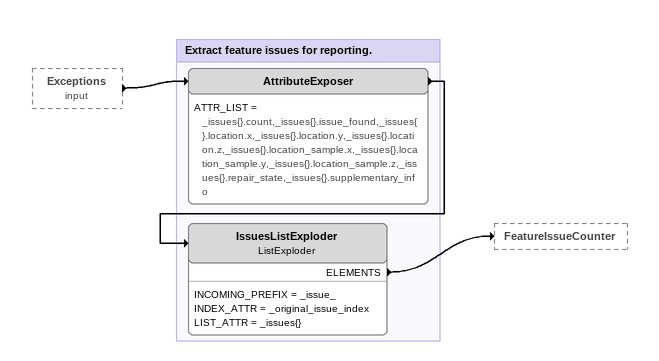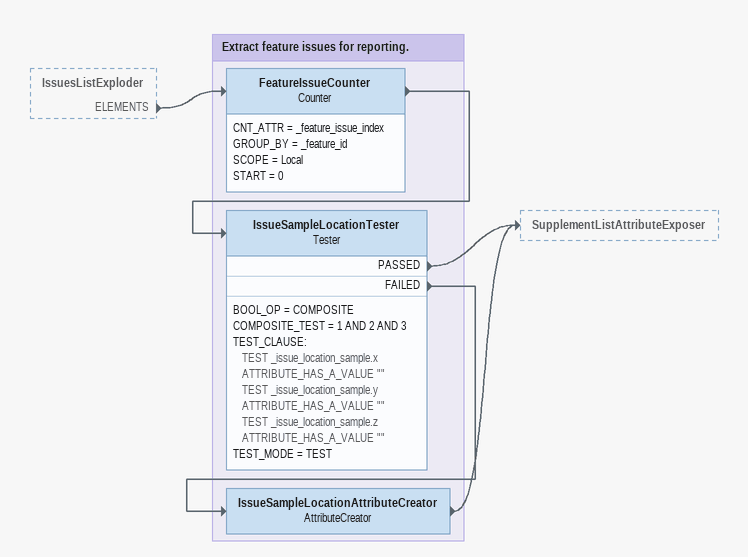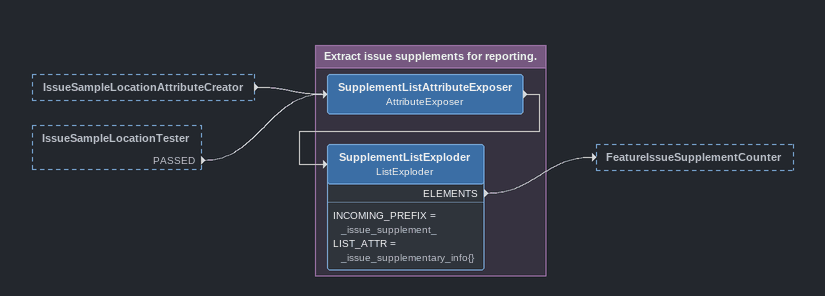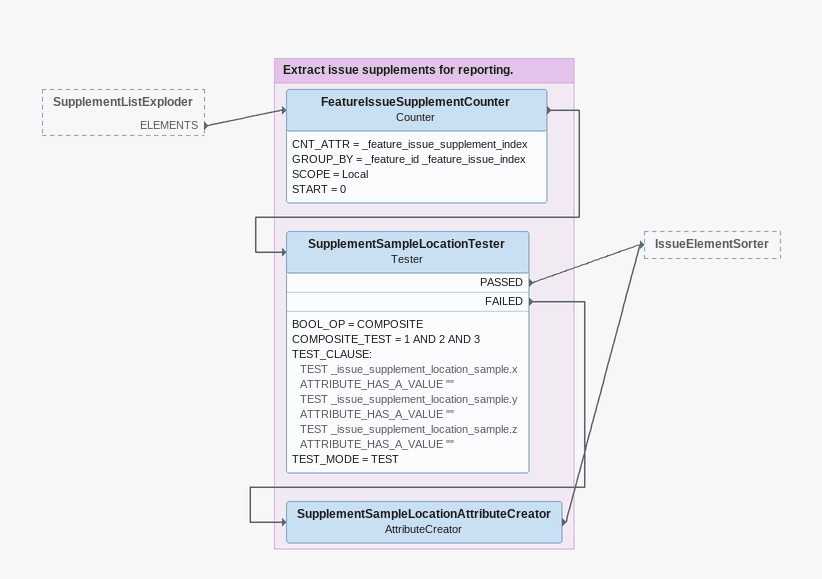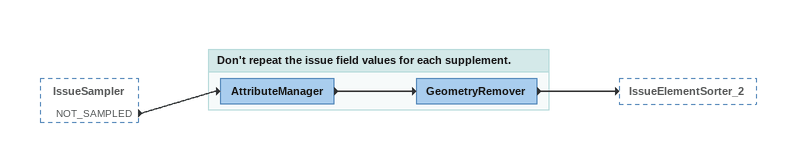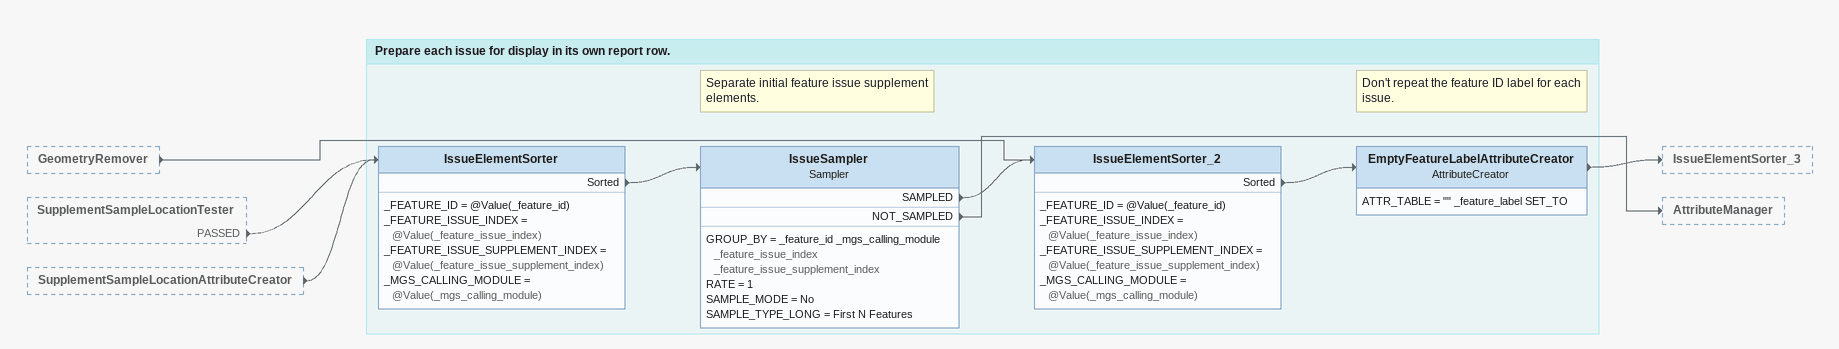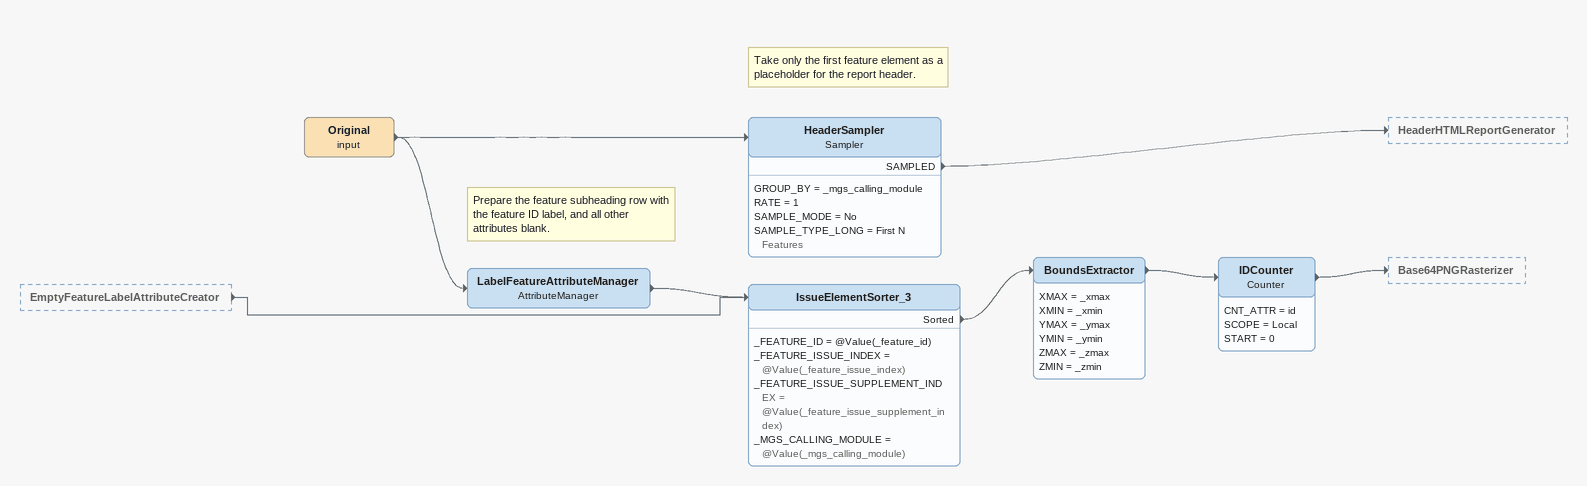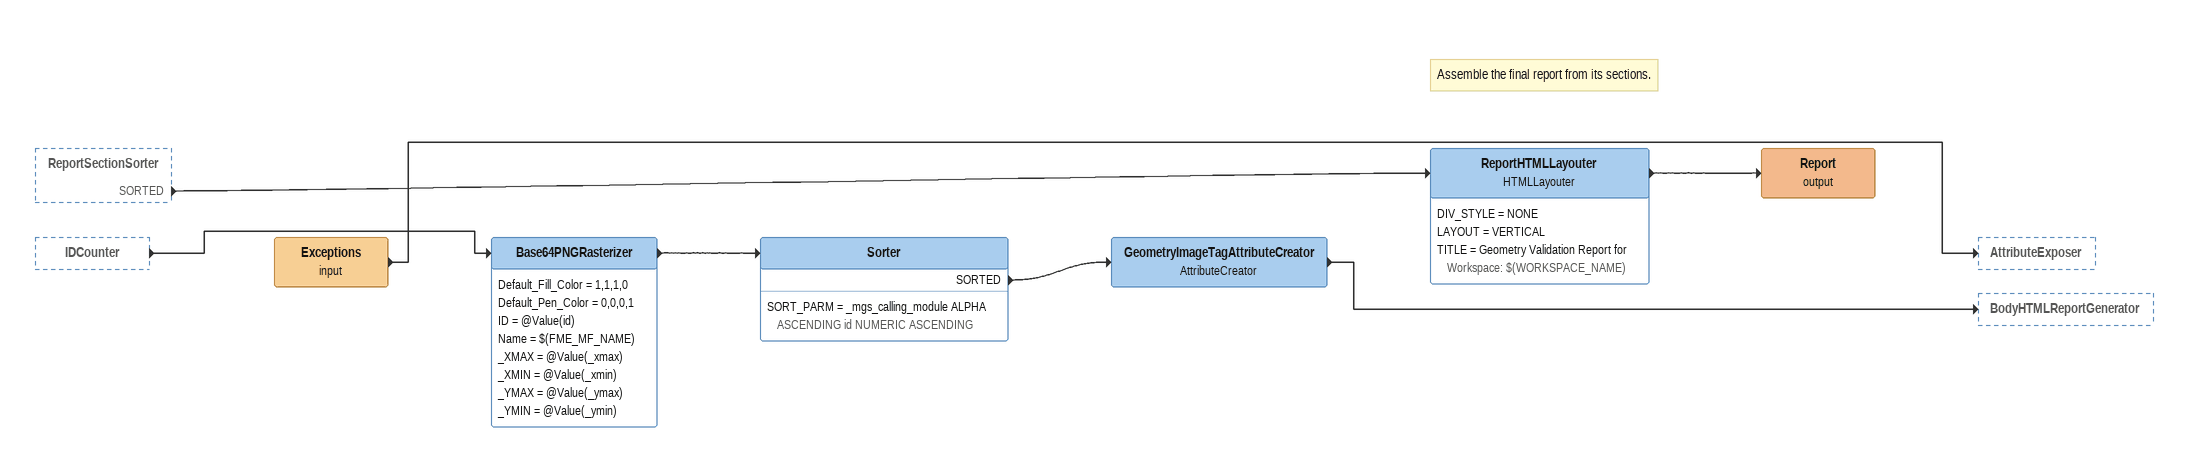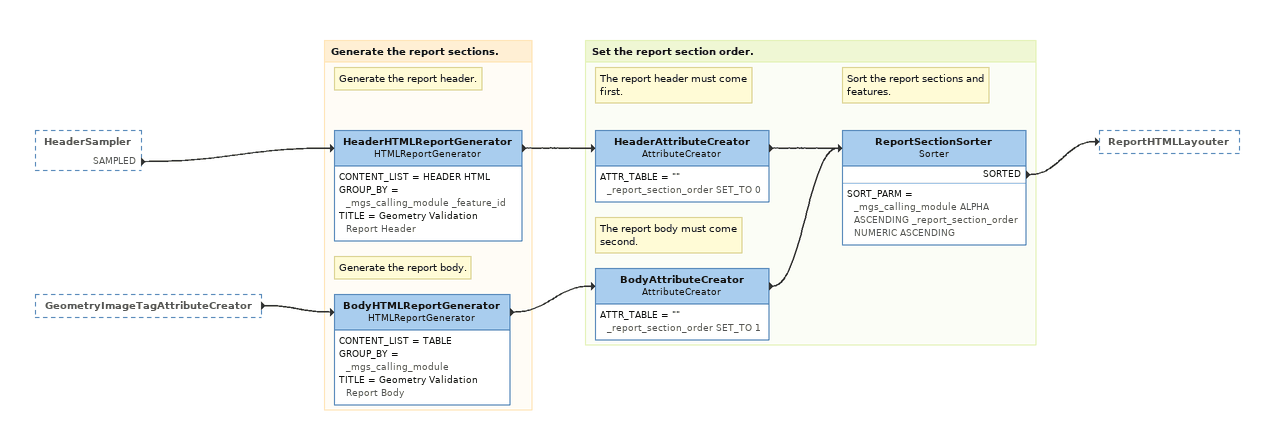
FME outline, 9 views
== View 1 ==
Exceptions (input) [outside]
    -> AttributeExposer

Bookmark: Extract feature issues for reporting.
AttributeExposer
    ATTR_LIST = _issues{}.count,_issues{}.issue_found,_issues{}.location.x,_issues{}.location.y,_issues{}.location.z,_issues{}.location_sample.x,_issues{}.location_sample.y,_issues{}.location_sample.z,_issues{}.repair_state,_issues{}.supplementary_info
    -> IssuesListExploder
IssuesListExploder: ListExploder
    INCOMING_PREFIX = _issue_
    INDEX_ATTR = _original_issue_index
    LIST_ATTR = _issues{}
    ELEMENTS -> FeatureIssueCounter

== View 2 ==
IssuesListExploder [outside]
    ELEMENTS -> FeatureIssueCounter

Bookmark: Extract feature issues for reporting.
FeatureIssueCounter: Counter
    CNT_ATTR = _feature_issue_index
    GROUP_BY = _feature_id
    SCOPE = Local
    START = 0
    -> IssueSampleLocationTester
IssueSampleLocationTester: Tester
    BOOL_OP = COMPOSITE
    COMPOSITE_TEST = 1 AND 2 AND 3
    TEST_CLAUSE:
      TEST _issue_location_sample.x ATTRIBUTE_HAS_A_VALUE ""
      TEST _issue_location_sample.y ATTRIBUTE_HAS_A_VALUE ""
      TEST _issue_location_sample.z ATTRIBUTE_HAS_A_VALUE ""
    TEST_MODE = TEST
    PASSED -> SupplementListAttributeExposer
    FAILED -> IssueSampleLocationAttributeCreator
IssueSampleLocationAttributeCreator: AttributeCreator
    -> SupplementListAttributeExposer

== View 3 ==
IssueSampleLocationAttributeCreator [outside]
    -> SupplementListAttributeExposer
IssueSampleLocationTester [outside]
    PASSED -> SupplementListAttributeExposer

Bookmark: Extract issue supplements for reporting.
SupplementListAttributeExposer: AttributeExposer
    -> SupplementListExploder
SupplementListExploder: ListExploder
    INCOMING_PREFIX = _issue_supplement_
    LIST_ATTR = _issue_supplementary_info{}
    ELEMENTS -> FeatureIssueSupplementCounter

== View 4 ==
SupplementListExploder [outside]
    ELEMENTS -> FeatureIssueSupplementCounter

Bookmark: Extract issue supplements for reporting.
FeatureIssueSupplementCounter: Counter
    CNT_ATTR = _feature_issue_supplement_index
    GROUP_BY = _feature_id _feature_issue_index
    SCOPE = Local
    START = 0
    -> SupplementSampleLocationTester
SupplementSampleLocationTester: Tester
    BOOL_OP = COMPOSITE
    COMPOSITE_TEST = 1 AND 2 AND 3
    TEST_CLAUSE:
      TEST _issue_supplement_location_sample.x ATTRIBUTE_HAS_A_VALUE ""
      TEST _issue_supplement_location_sample.y ATTRIBUTE_HAS_A_VALUE ""
      TEST _issue_supplement_location_sample.z ATTRIBUTE_HAS_A_VALUE ""
    TEST_MODE = TEST
    PASSED -> IssueElementSorter
    FAILED -> SupplementSampleLocationAttributeCreator
SupplementSampleLocationAttributeCreator: AttributeCreator
    -> IssueElementSorter

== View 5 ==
IssueSampler [outside]
    NOT_SAMPLED -> AttributeManager

Bookmark: Don't repeat the issue field values for each supplement.
AttributeManager
    -> GeometryRemover
GeometryRemover
    -> IssueElementSorter_2

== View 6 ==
GeometryRemover [outside]
    -> IssueElementSorter_2
SupplementSampleLocationTester [outside]
    PASSED -> IssueElementSorter
SupplementSampleLocationAttributeCreator [outside]
    -> IssueElementSorter

Bookmark: Prepare each issue for display in its own report row.
IssueElementSorter
    _FEATURE_ID = @Value(_feature_id)
    _FEATURE_ISSUE_INDEX = @Value(_feature_issue_index)
    _FEATURE_ISSUE_SUPPLEMENT_INDEX = @Value(_feature_issue_supplement_index)
    _MGS_CALLING_MODULE = @Value(_mgs_calling_module)
    Sorted -> IssueSampler
Note: Separate initial feature issue supplement elements.
IssueSampler: Sampler
    GROUP_BY = _feature_id _mgs_calling_module _feature_issue_index _feature_issue_supplement_index
    RATE = 1
    SAMPLE_MODE = No
    SAMPLE_TYPE_LONG = First N Features
    SAMPLED -> IssueElementSorter_2
    NOT_SAMPLED -> AttributeManager
IssueElementSorter_2
    _FEATURE_ID = @Value(_feature_id)
    _FEATURE_ISSUE_INDEX = @Value(_feature_issue_index)
    _FEATURE_ISSUE_SUPPLEMENT_INDEX = @Value(_feature_issue_supplement_index)
    _MGS_CALLING_MODULE = @Value(_mgs_calling_module)
    Sorted -> EmptyFeatureLabelAttributeCreator
Note: Don't repeat the feature ID label for each issue.
EmptyFeatureLabelAttributeCreator: AttributeCreator
    ATTR_TABLE = "" _feature_label SET_TO
    -> IssueElementSorter_3

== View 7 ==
EmptyFeatureLabelAttributeCreator [outside]
    -> IssueElementSorter_3
Original (input)
    -> HeaderSampler
    -> LabelFeatureAttributeManager
Note: Take only the first feature element as a placeholder for the report header.
HeaderSampler: Sampler
    GROUP_BY = _mgs_calling_module
    RATE = 1
    SAMPLE_MODE = No
    SAMPLE_TYPE_LONG = First N Features
    SAMPLED -> HeaderHTMLReportGenerator
Note: Prepare the feature subheading row with the feature ID label, and all other attributes blank.
LabelFeatureAttributeManager: AttributeManager
    -> IssueElementSorter_3
IssueElementSorter_3
    _FEATURE_ID = @Value(_feature_id)
    _FEATURE_ISSUE_INDEX = @Value(_feature_issue_index)
    _FEATURE_ISSUE_SUPPLEMENT_INDEX = @Value(_feature_issue_supplement_index)
    _MGS_CALLING_MODULE = @Value(_mgs_calling_module)
    Sorted -> BoundsExtractor
BoundsExtractor
    XMAX = _xmax
    XMIN = _xmin
    YMAX = _ymax
    YMIN = _ymin
    ZMAX = _zmax
    ZMIN = _zmin
    -> IDCounter
IDCounter: Counter
    CNT_ATTR = id
    SCOPE = Local
    START = 0
    -> Base64PNGRasterizer

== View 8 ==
ReportSectionSorter [outside]
    SORTED -> ReportHTMLLayouter
IDCounter [outside]
    -> Base64PNGRasterizer
Exceptions (input)
    -> AttributeExposer
Base64PNGRasterizer
    Default_Fill_Color = 1,1,1,0
    Default_Pen_Color = 0,0,0,1
    ID = @Value(id)
    Name = $(FME_MF_NAME)
    _XMAX = @Value(_xmax)
    _XMIN = @Value(_xmin)
    _YMAX = @Value(_ymax)
    _YMIN = @Value(_ymin)
    -> Sorter
Sorter
    SORT_PARM = _mgs_calling_module ALPHA ASCENDING id NUMERIC ASCENDING
    SORTED -> GeometryImageTagAttributeCreator
GeometryImageTagAttributeCreator: AttributeCreator
    -> BodyHTMLReportGenerator
Note: Assemble the final report from its sections.
ReportHTMLLayouter: HTMLLayouter
    DIV_STYLE = NONE
    LAYOUT = VERTICAL
    TITLE = Geometry Validation Report for Workspace: $(WORKSPACE_NAME)
    -> Report (output)
Report (output)

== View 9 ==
HeaderSampler [outside]
    SAMPLED -> HeaderHTMLReportGenerator
GeometryImageTagAttributeCreator [outside]
    -> BodyHTMLReportGenerator

Bookmark: Generate the report sections.
Note: Generate the report header.
HeaderHTMLReportGenerator: HTMLReportGenerator
    CONTENT_LIST = HEADER HTML
    GROUP_BY = _mgs_calling_module _feature_id
    TITLE = Geometry Validation Report Header
    -> HeaderAttributeCreator
Note: Generate the report body.
BodyHTMLReportGenerator: HTMLReportGenerator
    CONTENT_LIST = TABLE
    GROUP_BY = _mgs_calling_module
    TITLE = Geometry Validation Report Body
    -> BodyAttributeCreator

Bookmark: Set the report section order.
Note: The report header must come first.
HeaderAttributeCreator: AttributeCreator
    ATTR_TABLE = "" _report_section_order SET_TO 0
    -> ReportSectionSorter
Note: The report body must come second.
BodyAttributeCreator: AttributeCreator
    ATTR_TABLE = "" _report_section_order SET_TO 1
    -> ReportSectionSorter
Note: Sort the report sections and features.
ReportSectionSorter: Sorter
    SORT_PARM = _mgs_calling_module ALPHA ASCENDING _report_section_order NUMERIC ASCENDING
    SORTED -> ReportHTMLLayouter
